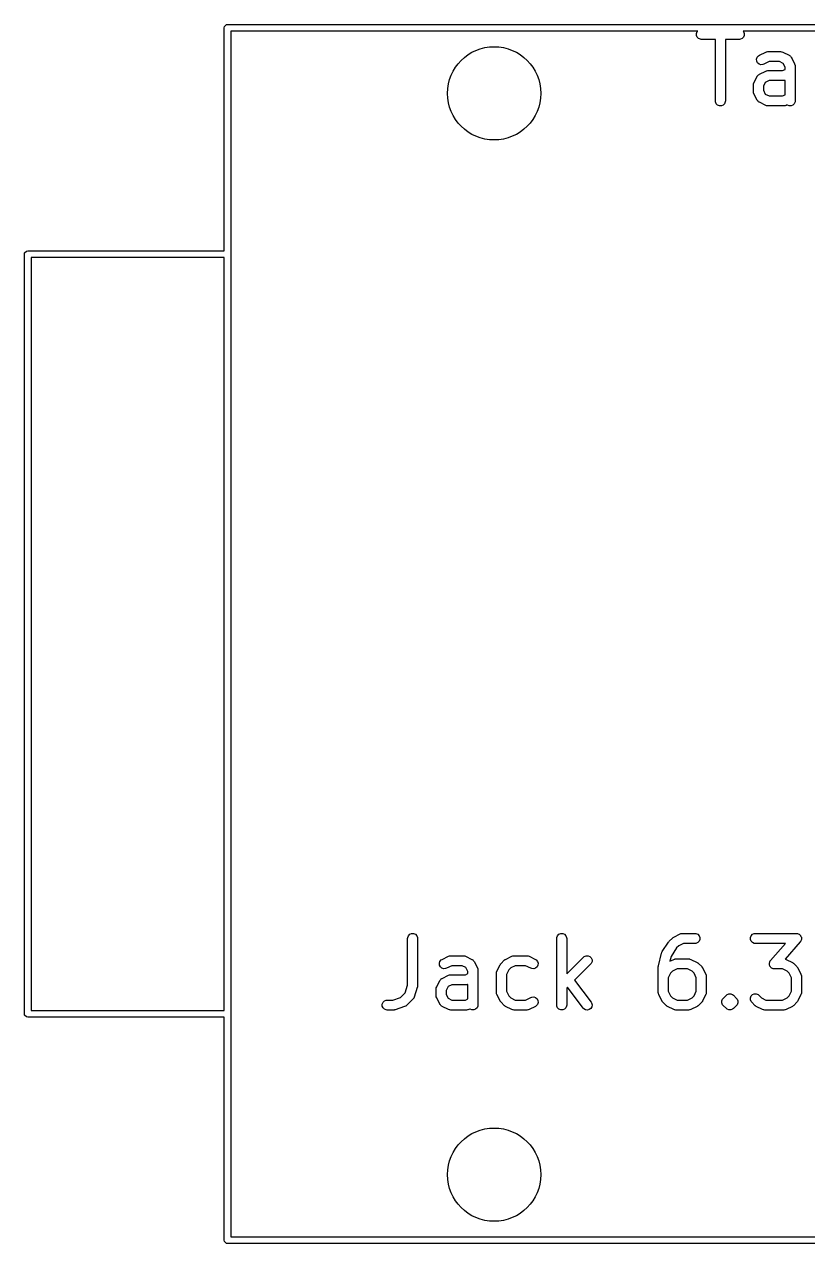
# Model space of a CAD drawing. Extents: x 0.58 to 7.69, y -5.21 to -0.56.
# Drawn here: x 0.577 to 1.04, y -3.623 to -2.903 of the extents above; entities that cross this region are included whole.
import ezdxf

# ---------------------------------------------------------------- set-up
doc = ezdxf.new("R2010")
doc.units = 0
doc.header["$MEASUREMENT"] = 0
doc.layers.add('BLACK', color=7, linetype='CONTINUOUS')

msp = doc.modelspace()

# ---------------------------------------------------------------- linework, layer by layer
at = {"layer": 'BLACK', "linetype": 'CONTINUOUS'}
for p, q in [((0.69503, -2.90417), (0.6961, -2.9031)), ((0.6961, -2.9031), (0.69685, -2.90295)), ((0.69685, -2.90295), (1.50827, -2.90295)), ((0.69488, -2.90492), (0.69503, -2.90417)), ((0.69488, -3.03681), (0.69488, -2.90492)), ((0.97462, -2.90689), (0.69882, -2.90689)), ((0.69882, -2.90689), (0.69882, -3.61949)), ((0.97386, -2.90828), (0.9743, -2.90721)), ((0.97386, -2.90943), (0.97386, -2.90828)), ((0.9743, -2.91049), (0.97386, -2.90943)), ((0.9743, -2.90721), (0.97462, -2.90689)), ((0.97511, -2.91131), (0.9743, -2.91049)), ((1.00171, -2.91049), (1.00089, -2.91131)), ((1.07961, -2.90689), (1.00138, -2.90689)), ((1.00138, -2.90689), (1.00171, -2.90721)), ((1.00171, -2.90721), (1.00215, -2.90828)), ((1.00215, -2.90943), (1.00171, -2.91049)), ((1.00215, -2.90828), (1.00215, -2.90943)), ((0.97618, -2.91175), (0.97511, -2.91131)), ((0.97675, -2.9118), (0.97618, -2.91175)), ((0.98505, -2.9118), (0.97675, -2.9118)), ((0.98505, -2.94822), (0.98505, -2.9118)), ((0.99925, -2.9118), (0.99095, -2.9118)), ((0.99095, -2.9118), (0.99095, -2.94822)), ((0.99983, -2.91175), (0.99925, -2.9118)), ((1.00089, -2.91131), (0.99983, -2.91175)), ((1.00944, -2.92348), (1.00981, -2.92239)), ((1.00953, -2.92463), (1.00944, -2.92348)), ((1.01004, -2.92566), (1.00953, -2.92463)), ((1.00981, -2.92239), (1.01056, -2.92152)), ((1.01056, -2.92152), (1.01105, -2.92121)), ((1.01105, -2.92121), (1.0148, -2.91933)), ((1.01682, -2.92493), (1.01369, -2.92649)), ((1.0148, -2.91933), (1.01534, -2.91913)), ((1.01534, -2.91913), (1.01545, -2.91912)), ((1.01545, -2.91912), (1.01555, -2.91908)), ((1.01555, -2.91908), (1.01612, -2.91902)), ((1.01612, -2.91902), (1.02362, -2.91902)), ((1.02292, -2.92493), (1.01682, -2.92493)), ((1.02517, -2.92605), (1.02292, -2.92493)), ((1.02362, -2.91902), (1.0242, -2.91908)), ((1.0242, -2.91908), (1.0243, -2.91912)), ((1.0243, -2.91912), (1.0244, -2.91913)), ((1.0244, -2.91913), (1.02494, -2.91933)), ((1.02494, -2.91933), (1.02869, -2.92121)), ((1.02869, -2.92121), (1.02879, -2.92127)), ((1.02879, -2.92127), (1.02883, -2.92128)), ((1.02883, -2.92128), (1.02889, -2.92133)), ((1.02889, -2.92133), (1.02918, -2.92152)), ((1.02918, -2.92152), (1.02942, -2.9218)), ((1.02942, -2.9218), (1.0297, -2.92204)), ((1.0297, -2.92204), (1.02989, -2.92233)), ((1.02989, -2.92233), (1.02994, -2.92239)), ((1.02994, -2.92239), (1.02995, -2.92243)), ((1.02995, -2.92243), (1.03001, -2.92253)), ((1.03001, -2.92253), (1.03189, -2.92628)), ((1.01091, -2.92641), (1.01004, -2.92566)), ((1.012, -2.92678), (1.01091, -2.92641)), ((1.01105, -2.93246), (1.0148, -2.93058)), ((1.01315, -2.9267), (1.012, -2.92678)), ((1.01369, -2.92649), (1.01315, -2.9267)), ((1.0148, -2.93058), (1.01534, -2.93038)), ((1.01534, -2.93038), (1.01545, -2.93037)), ((1.01545, -2.93037), (1.01555, -2.93033)), ((1.01555, -2.93033), (1.01612, -2.93027)), ((1.01612, -2.93027), (1.0248, -2.93027)), ((1.0248, -2.93027), (1.02629, -2.92952)), ((1.02629, -2.9283), (1.02517, -2.92605)), ((1.02629, -2.92952), (1.02629, -2.9283)), ((1.03189, -2.92628), (1.03209, -2.92682)), ((1.03209, -2.92682), (1.0321, -2.92692)), ((1.0321, -2.92692), (1.03214, -2.92702)), ((1.03214, -2.92702), (1.0322, -2.9276)), ((1.0322, -2.9276), (1.0322, -2.94822)), ((1.00755, -2.93885), (1.0076, -2.93827)), ((1.00755, -2.9426), (1.00755, -2.93885)), ((1.0076, -2.93827), (1.00764, -2.93817)), ((1.00764, -2.93817), (1.00765, -2.93807)), ((1.00765, -2.93807), (1.00786, -2.93753)), ((1.00786, -2.93753), (1.00973, -2.93378)), ((1.00973, -2.93378), (1.00979, -2.93368)), ((1.00979, -2.93368), (1.00981, -2.93364)), ((1.00981, -2.93364), (1.00986, -2.93358)), ((1.00986, -2.93358), (1.01004, -2.93329)), ((1.01004, -2.93329), (1.01032, -2.93304)), ((1.01032, -2.93304), (1.01056, -2.93277)), ((1.01056, -2.93277), (1.01085, -2.93258)), ((1.01085, -2.93258), (1.01091, -2.93253)), ((1.01091, -2.93253), (1.01096, -2.93252)), ((1.01096, -2.93252), (1.01105, -2.93246)), ((1.01457, -2.9373), (1.01345, -2.93954)), ((1.01682, -2.93618), (1.01457, -2.9373)), ((1.0255, -2.93618), (1.01682, -2.93618)), ((1.02607, -2.93612), (1.0255, -2.93618)), ((1.02617, -2.93608), (1.02607, -2.93612)), ((1.02628, -2.93607), (1.02617, -2.93608)), ((1.02629, -2.93606), (1.02628, -2.93607)), ((1.02629, -2.94452), (1.02629, -2.93606)), ((1.0076, -2.94317), (1.00755, -2.9426)), ((1.00764, -2.94327), (1.0076, -2.94317)), ((1.00765, -2.94338), (1.00764, -2.94327)), ((1.00786, -2.94392), (1.00765, -2.94338)), ((1.00973, -2.94767), (1.00786, -2.94392)), ((1.01345, -2.93954), (1.01345, -2.9419)), ((1.01345, -2.9419), (1.01457, -2.94415)), ((1.01457, -2.94415), (1.01682, -2.94527)), ((1.01682, -2.94527), (1.0248, -2.94527)), ((1.0248, -2.94527), (1.02629, -2.94452)), ((0.98511, -2.9488), (0.98505, -2.94822)), ((0.98555, -2.94986), (0.98511, -2.9488)), ((0.98636, -2.95068), (0.98555, -2.94986)), ((0.98743, -2.95112), (0.98636, -2.95068)), ((0.98858, -2.95112), (0.98743, -2.95112)), ((0.98964, -2.95068), (0.98858, -2.95112)), ((0.99046, -2.94986), (0.98964, -2.95068)), ((0.9909, -2.9488), (0.99046, -2.94986)), ((0.99095, -2.94822), (0.9909, -2.9488)), ((1.00979, -2.94776), (1.00973, -2.94767)), ((1.00981, -2.94781), (1.00979, -2.94776)), ((1.00986, -2.94787), (1.00981, -2.94781)), ((1.01004, -2.94816), (1.00986, -2.94787)), ((1.01032, -2.9484), (1.01004, -2.94816)), ((1.01056, -2.94868), (1.01032, -2.9484)), ((1.01085, -2.94886), (1.01056, -2.94868)), ((1.01091, -2.94891), (1.01085, -2.94886)), ((1.01096, -2.94893), (1.01091, -2.94891)), ((1.01105, -2.94899), (1.01096, -2.94893)), ((1.0148, -2.95086), (1.01105, -2.94899)), ((1.01534, -2.95107), (1.0148, -2.95086)), ((1.01545, -2.95108), (1.01534, -2.95107)), ((1.01555, -2.95112), (1.01545, -2.95108)), ((1.01612, -2.95117), (1.01555, -2.95112)), ((1.0255, -2.95117), (1.01612, -2.95117)), ((1.02607, -2.95112), (1.0255, -2.95117)), ((1.02617, -2.95108), (1.02607, -2.95112)), ((1.02628, -2.95107), (1.02617, -2.95108)), ((1.02682, -2.95086), (1.02628, -2.95107)), ((1.02747, -2.95054), (1.02682, -2.95086)), ((1.02761, -2.95068), (1.02747, -2.95054)), ((1.02867, -2.95112), (1.02761, -2.95068)), ((1.02982, -2.95112), (1.02867, -2.95112)), ((1.03089, -2.95068), (1.02982, -2.95112)), ((1.0317, -2.94986), (1.03089, -2.95068)), ((1.03214, -2.9488), (1.0317, -2.94986)), ((1.0322, -2.94822), (1.03214, -2.9488)), ((0.57677, -3.03878), (0.57692, -3.03803)), ((0.57677, -3.4876), (0.57677, -3.03878)), ((0.57692, -3.03803), (0.57799, -3.03696)), ((0.57799, -3.03696), (0.57874, -3.03681)), ((0.57874, -3.03681), (0.69488, -3.03681)), ((0.58071, -3.04075), (0.58071, -3.48563)), ((0.69488, -3.04075), (0.58071, -3.04075)), ((0.69488, -3.48563), (0.69488, -3.04075)), ((0.8032, -3.4431), (0.80325, -3.44253)), ((0.8032, -3.47075), (0.8032, -3.4431)), ((0.80325, -3.44253), (0.80369, -3.44146)), ((0.80369, -3.44146), (0.80451, -3.44065)), ((0.80451, -3.44065), (0.80557, -3.44021)), ((0.80557, -3.44021), (0.80673, -3.44021)), ((0.80673, -3.44021), (0.80779, -3.44065)), ((0.80779, -3.44065), (0.8086, -3.44146)), ((0.8086, -3.44146), (0.80905, -3.44253)), ((0.80905, -3.44253), (0.8091, -3.4431)), ((0.8091, -3.4431), (0.8091, -3.47122)), ((0.89131, -3.4431), (0.89137, -3.44253)), ((0.89131, -3.48247), (0.89131, -3.4431)), ((0.89137, -3.44253), (0.89181, -3.44146)), ((0.89181, -3.44146), (0.89262, -3.44065)), ((0.89262, -3.44065), (0.89369, -3.44021)), ((0.89369, -3.44021), (0.89484, -3.44021)), ((0.89484, -3.44021), (0.8959, -3.44065)), ((0.8959, -3.44065), (0.89672, -3.44146)), ((0.89672, -3.44146), (0.89716, -3.44253)), ((0.89716, -3.44253), (0.89722, -3.4431)), ((0.89722, -3.4431), (0.89722, -3.4641)), ((0.95779, -3.44476), (0.95967, -3.44289)), ((0.95967, -3.44289), (0.95989, -3.4427)), ((0.95989, -3.4427), (0.95994, -3.44265)), ((0.95994, -3.44265), (0.96003, -3.44259)), ((0.96003, -3.44259), (0.96011, -3.44252)), ((0.96011, -3.44252), (0.96019, -3.44249)), ((0.96019, -3.44249), (0.96043, -3.44234)), ((0.96043, -3.44234), (0.96418, -3.44046)), ((0.96418, -3.44046), (0.96472, -3.44026)), ((0.96472, -3.44026), (0.96483, -3.44025)), ((0.96483, -3.44025), (0.96493, -3.44021)), ((0.96493, -3.44021), (0.9655, -3.44015)), ((0.9655, -3.44015), (0.973, -3.44015)), ((0.973, -3.44015), (0.97358, -3.44021)), ((0.97358, -3.44021), (0.97464, -3.44065)), ((0.97464, -3.44065), (0.97546, -3.44146)), ((0.97546, -3.44146), (0.9759, -3.44253)), ((0.9759, -3.44368), (0.97546, -3.44474)), ((0.9759, -3.44253), (0.9759, -3.44368)), ((1.00573, -3.44253), (1.00617, -3.44146)), ((1.00573, -3.44368), (1.00573, -3.44253)), ((1.00617, -3.44474), (1.00573, -3.44368)), ((1.00617, -3.44146), (1.00698, -3.44065)), ((1.00698, -3.44065), (1.00805, -3.44021)), ((1.00805, -3.44021), (1.00862, -3.44015)), ((1.00862, -3.44015), (1.033, -3.44015)), ((1.033, -3.44015), (1.0333, -3.44018)), ((1.0333, -3.44018), (1.03338, -3.44018)), ((1.03338, -3.44018), (1.03343, -3.44019)), ((1.03343, -3.44019), (1.03357, -3.44021)), ((1.03357, -3.44021), (1.03402, -3.44039)), ((1.03402, -3.44039), (1.03447, -3.44054)), ((1.03447, -3.44054), (1.03454, -3.44061)), ((1.03454, -3.44061), (1.03464, -3.44065)), ((1.03464, -3.44065), (1.03498, -3.44099)), ((1.03498, -3.44099), (1.03534, -3.4413)), ((1.03534, -3.4413), (1.03538, -3.44139)), ((1.03538, -3.44139), (1.03545, -3.44146)), ((1.03545, -3.44146), (1.03563, -3.44191)), ((1.03563, -3.44191), (1.03585, -3.44234)), ((1.03589, -3.44368), (1.03571, -3.44412)), ((1.03585, -3.44234), (1.03585, -3.44244)), ((1.03585, -3.44244), (1.03589, -3.44253)), ((1.03589, -3.44253), (1.03589, -3.44301)), ((1.03589, -3.44301), (1.03592, -3.44349)), ((1.03592, -3.44349), (1.03589, -3.44358)), ((1.03589, -3.44358), (1.03589, -3.44368)), ((0.9535, -3.45116), (0.95367, -3.45084)), ((0.95367, -3.45084), (0.95742, -3.44521)), ((0.95742, -3.44521), (0.9576, -3.445)), ((0.95742, -3.44521), (0.95742, -3.44521)), ((0.95742, -3.44521), (0.95742, -3.44521)), ((0.9576, -3.445), (0.95779, -3.44477)), ((0.95779, -3.44477), (0.95779, -3.44476)), ((0.95779, -3.44477), (0.95779, -3.44477)), ((0.96217, -3.44873), (0.95887, -3.45369)), ((0.9635, -3.4474), (0.96217, -3.44873)), ((0.9662, -3.44606), (0.9635, -3.4474)), ((0.973, -3.44606), (0.9662, -3.44606)), ((0.97358, -3.446), (0.973, -3.44606)), ((0.97464, -3.44556), (0.97358, -3.446)), ((0.97546, -3.44474), (0.97464, -3.44556)), ((1.00698, -3.44556), (1.00617, -3.44474)), ((1.00805, -3.446), (1.00698, -3.44556)), ((1.00862, -3.44606), (1.00805, -3.446)), ((1.02649, -3.44606), (1.00862, -3.44606)), ((1.01765, -3.45616), (1.02649, -3.44606)), ((1.03522, -3.44505), (1.02629, -3.45526)), ((1.0354, -3.4448), (1.03522, -3.44505)), ((1.03545, -3.44474), (1.0354, -3.4448)), ((1.03547, -3.44469), (1.03545, -3.44474)), ((1.03555, -3.44458), (1.03547, -3.44469)), ((1.03571, -3.44412), (1.03555, -3.44458)), ((0.82197, -3.45773), (0.82233, -3.45664)), ((0.82205, -3.45888), (0.82197, -3.45773)), ((0.82233, -3.45664), (0.82309, -3.45577)), ((0.82309, -3.45577), (0.82358, -3.45546)), ((0.82358, -3.45546), (0.82733, -3.45359)), ((0.82733, -3.45359), (0.82787, -3.45338)), ((0.82787, -3.45338), (0.82797, -3.45337)), ((0.82797, -3.45337), (0.82807, -3.45333)), ((0.82807, -3.45333), (0.82865, -3.45327)), ((0.82865, -3.45327), (0.83615, -3.45327)), ((0.83615, -3.45327), (0.83672, -3.45333)), ((0.83672, -3.45333), (0.83682, -3.45337)), ((0.83682, -3.45337), (0.83693, -3.45338)), ((0.83693, -3.45338), (0.83747, -3.45359)), ((0.83747, -3.45359), (0.84122, -3.45546)), ((0.84122, -3.45546), (0.84131, -3.45552)), ((0.84131, -3.45552), (0.84136, -3.45554)), ((0.84136, -3.45554), (0.84141, -3.45559)), ((0.84141, -3.45559), (0.84171, -3.45577)), ((0.84171, -3.45577), (0.84195, -3.45605)), ((0.84195, -3.45605), (0.84223, -3.45629)), ((0.84223, -3.45629), (0.84241, -3.45658)), ((0.84241, -3.45658), (0.84246, -3.45664)), ((0.84246, -3.45664), (0.84248, -3.45668)), ((0.84248, -3.45668), (0.84254, -3.45678)), ((0.84254, -3.45678), (0.84441, -3.46053)), ((0.85806, -3.45834), (0.85813, -3.45825)), ((0.85813, -3.45825), (0.85818, -3.45817)), ((0.85818, -3.45817), (0.85824, -3.45811)), ((0.85824, -3.45811), (0.85843, -3.45789)), ((0.85843, -3.45789), (0.8603, -3.45601)), ((0.8603, -3.45601), (0.86053, -3.45583)), ((0.86053, -3.45583), (0.86058, -3.45577)), ((0.86058, -3.45577), (0.86067, -3.45571)), ((0.86067, -3.45571), (0.86075, -3.45565)), ((0.86075, -3.45565), (0.86082, -3.45562)), ((0.86082, -3.45562), (0.86107, -3.45546)), ((0.86107, -3.45546), (0.86482, -3.45359)), ((0.86482, -3.45359), (0.86536, -3.45338)), ((0.86536, -3.45338), (0.86547, -3.45337)), ((0.86547, -3.45337), (0.86557, -3.45333)), ((0.86557, -3.45333), (0.86614, -3.45327)), ((0.86614, -3.45327), (0.87364, -3.45327)), ((0.87364, -3.45327), (0.87422, -3.45333)), ((0.87422, -3.45333), (0.87431, -3.45337)), ((0.87431, -3.45337), (0.87442, -3.45338)), ((0.87442, -3.45338), (0.87496, -3.45359)), ((0.87496, -3.45359), (0.87871, -3.45546)), ((0.87871, -3.45546), (0.8792, -3.45577)), ((0.8792, -3.45577), (0.87996, -3.45664)), ((0.87996, -3.45664), (0.88032, -3.45773)), ((0.88032, -3.45773), (0.88024, -3.45888)), ((0.89722, -3.4641), (0.90717, -3.45414)), ((0.90717, -3.45414), (0.90762, -3.45377)), ((0.90762, -3.45377), (0.90869, -3.45333)), ((0.90869, -3.45333), (0.90984, -3.45333)), ((0.90984, -3.45333), (0.9109, -3.45377)), ((0.9109, -3.45377), (0.91172, -3.45459)), ((0.91172, -3.45787), (0.91135, -3.45831)), ((0.91172, -3.45459), (0.91216, -3.45565)), ((0.91216, -3.4568), (0.91172, -3.45787)), ((0.91216, -3.45565), (0.91216, -3.4568)), ((0.95139, -3.45926), (0.95327, -3.45176)), ((0.95327, -3.45176), (0.95339, -3.45142)), ((0.95339, -3.45142), (0.9534, -3.45135)), ((0.9534, -3.45135), (0.95344, -3.45128)), ((0.95344, -3.45128), (0.95346, -3.45122)), ((0.95346, -3.45122), (0.9535, -3.45116)), ((0.95887, -3.45369), (0.95814, -3.45661)), ((0.95814, -3.45661), (0.96043, -3.45546)), ((0.96043, -3.45546), (0.96097, -3.45525)), ((0.96097, -3.45525), (0.96108, -3.45525)), ((0.96108, -3.45525), (0.96118, -3.45521)), ((0.96118, -3.45521), (0.96175, -3.45515)), ((0.96175, -3.45515), (0.96925, -3.45515)), ((0.96925, -3.45515), (0.96983, -3.45521)), ((0.96983, -3.45521), (0.96993, -3.45525)), ((0.96993, -3.45525), (0.97003, -3.45525)), ((0.97003, -3.45525), (0.97057, -3.45546)), ((0.97057, -3.45546), (0.97432, -3.45733)), ((0.97432, -3.45733), (0.97457, -3.45749)), ((0.97457, -3.45749), (0.97464, -3.45752)), ((0.97464, -3.45752), (0.97472, -3.45759)), ((0.97472, -3.45759), (0.97481, -3.45764)), ((0.97481, -3.45764), (0.97486, -3.4577)), ((0.97486, -3.4577), (0.97509, -3.45789)), ((0.97509, -3.45789), (0.97697, -3.45976)), ((1.01694, -3.45772), (1.01698, -3.45762)), ((1.01698, -3.4582), (1.01694, -3.45772)), ((1.01698, -3.45753), (1.01716, -3.45708)), ((1.01698, -3.45762), (1.01698, -3.45753)), ((1.01698, -3.45868), (1.01698, -3.4582)), ((1.01716, -3.45708), (1.01731, -3.45663)), ((1.01731, -3.45663), (1.0174, -3.45651)), ((1.0174, -3.45651), (1.01742, -3.45646)), ((1.01742, -3.45646), (1.01747, -3.45641)), ((1.01747, -3.45641), (1.01765, -3.45616)), ((1.02629, -3.45526), (1.02682, -3.45546)), ((1.02682, -3.45546), (1.03057, -3.45733)), ((1.03057, -3.45733), (1.03081, -3.45749)), ((1.03081, -3.45749), (1.03089, -3.45752)), ((1.03089, -3.45752), (1.03097, -3.45759)), ((1.03097, -3.45759), (1.03106, -3.45764)), ((1.03106, -3.45764), (1.03111, -3.4577)), ((1.03111, -3.4577), (1.03133, -3.45789)), ((1.03133, -3.45789), (1.03321, -3.45976)), ((0.82256, -3.45991), (0.82205, -3.45888)), ((0.82343, -3.46067), (0.82256, -3.45991)), ((0.82453, -3.46103), (0.82343, -3.46067)), ((0.82358, -3.46671), (0.82733, -3.46483)), ((0.82568, -3.46095), (0.82453, -3.46103)), ((0.82622, -3.46074), (0.82568, -3.46095)), ((0.82934, -3.45918), (0.82622, -3.46074)), ((0.82733, -3.46483), (0.82787, -3.46463)), ((0.82787, -3.46463), (0.82797, -3.46462)), ((0.82797, -3.46462), (0.82807, -3.46458)), ((0.82807, -3.46458), (0.82865, -3.46452)), ((0.82865, -3.46452), (0.83732, -3.46452)), ((0.83545, -3.45918), (0.82934, -3.45918)), ((0.83769, -3.4603), (0.83545, -3.45918)), ((0.83732, -3.46452), (0.83882, -3.46378)), ((0.83882, -3.46255), (0.83769, -3.4603)), ((0.83882, -3.46378), (0.83882, -3.46255)), ((0.84441, -3.46053), (0.84462, -3.46107)), ((0.84462, -3.46107), (0.84463, -3.46118)), ((0.84463, -3.46118), (0.84467, -3.46127)), ((0.84467, -3.46127), (0.84472, -3.46185)), ((0.84472, -3.46185), (0.84472, -3.48247)), ((0.85569, -3.46373), (0.85575, -3.46315)), ((0.85569, -3.47497), (0.85569, -3.46373)), ((0.85575, -3.46315), (0.85579, -3.46305)), ((0.85579, -3.46295), (0.856, -3.4624)), ((0.85579, -3.46305), (0.85579, -3.46295)), ((0.856, -3.4624), (0.85788, -3.45866)), ((0.85788, -3.45866), (0.85803, -3.45841)), ((0.85803, -3.45841), (0.85806, -3.45834)), ((0.86294, -3.46173), (0.8616, -3.46442)), ((0.8616, -3.46442), (0.8616, -3.47428)), ((0.86414, -3.46053), (0.86294, -3.46173)), ((0.86684, -3.45918), (0.86414, -3.46053)), ((0.87294, -3.45918), (0.86684, -3.45918)), ((0.87607, -3.46074), (0.87294, -3.45918)), ((0.87661, -3.46095), (0.87607, -3.46074)), ((0.87776, -3.46103), (0.87661, -3.46095)), ((0.87885, -3.46067), (0.87776, -3.46103)), ((0.87972, -3.45991), (0.87885, -3.46067)), ((0.88024, -3.45888), (0.87972, -3.45991)), ((0.91135, -3.45831), (0.90191, -3.46775)), ((0.9513, -3.45998), (0.95131, -3.45988)), ((0.9513, -3.47497), (0.9513, -3.45998)), ((0.95131, -3.45983), (0.95134, -3.45962)), ((0.95131, -3.45988), (0.95131, -3.45983)), ((0.95134, -3.45962), (0.95136, -3.4594)), ((0.95136, -3.4594), (0.95138, -3.45936)), ((0.95138, -3.45936), (0.95139, -3.45926)), ((0.95856, -3.4636), (0.95721, -3.4663)), ((0.95975, -3.4624), (0.95856, -3.4636)), ((0.96245, -3.46105), (0.95975, -3.4624)), ((0.96856, -3.46105), (0.96245, -3.46105)), ((0.97125, -3.4624), (0.96856, -3.46105)), ((0.97245, -3.4636), (0.97125, -3.4624)), ((0.9738, -3.4663), (0.97245, -3.4636)), ((0.97697, -3.45976), (0.97715, -3.45999)), ((0.97715, -3.45999), (0.97721, -3.46004)), ((0.97721, -3.46004), (0.97727, -3.46013)), ((0.97727, -3.46013), (0.97733, -3.46021)), ((0.97733, -3.46021), (0.97736, -3.46028)), ((0.97736, -3.46028), (0.97752, -3.46053)), ((0.97752, -3.46053), (0.97939, -3.46428)), ((0.97939, -3.46428), (0.9796, -3.46482)), ((0.9796, -3.46482), (0.97961, -3.46493)), ((0.97961, -3.46493), (0.97965, -3.46502)), ((0.97965, -3.46502), (0.97971, -3.4656)), ((1.01701, -3.45877), (1.01698, -3.45868)), ((1.01702, -3.45887), (1.01701, -3.45877)), ((1.01723, -3.4593), (1.01702, -3.45887)), ((1.01742, -3.45974), (1.01723, -3.4593)), ((1.01749, -3.45981), (1.01742, -3.45974)), ((1.01753, -3.4599), (1.01749, -3.45981)), ((1.01789, -3.46022), (1.01753, -3.4599)), ((1.01823, -3.46056), (1.01789, -3.46022)), ((1.01832, -3.46059), (1.01823, -3.46056)), ((1.0184, -3.46066), (1.01832, -3.46059)), ((1.01885, -3.46081), (1.0184, -3.46066)), ((1.0193, -3.461), (1.01885, -3.46081)), ((1.01944, -3.46101), (1.0193, -3.461)), ((1.01949, -3.46103), (1.01944, -3.46101)), ((1.01957, -3.46102), (1.01949, -3.46103)), ((1.01987, -3.46105), (1.01957, -3.46102)), ((1.0248, -3.46105), (1.01987, -3.46105)), ((1.0275, -3.4624), (1.0248, -3.46105)), ((1.02869, -3.4636), (1.0275, -3.4624)), ((1.03004, -3.4663), (1.02869, -3.4636)), ((1.03321, -3.45976), (1.03339, -3.45999)), ((1.03339, -3.45999), (1.03345, -3.46004)), ((1.03345, -3.46004), (1.03351, -3.46013)), ((1.03351, -3.46013), (1.03358, -3.46021)), ((1.03358, -3.46021), (1.03361, -3.46028)), ((1.03361, -3.46028), (1.03376, -3.46053)), ((1.03376, -3.46053), (1.03564, -3.46428)), ((1.03564, -3.46428), (1.03584, -3.46482)), ((1.03584, -3.46482), (1.03585, -3.46493)), ((1.03585, -3.46493), (1.03589, -3.46502)), ((1.03589, -3.46502), (1.03595, -3.4656)), ((0.80169, -3.47525), (0.8032, -3.47075)), ((0.80895, -3.47216), (0.80708, -3.47778)), ((0.80902, -3.47187), (0.80895, -3.47216)), ((0.80905, -3.4718), (0.80902, -3.47187)), ((0.80906, -3.4717), (0.80905, -3.4718)), ((0.80908, -3.47159), (0.80906, -3.4717)), ((0.8091, -3.47122), (0.80907, -3.47152)), ((0.80907, -3.47152), (0.80908, -3.47159)), ((0.82007, -3.4731), (0.82013, -3.47252)), ((0.82013, -3.47252), (0.82017, -3.47243)), ((0.82017, -3.47232), (0.82038, -3.47178)), ((0.82017, -3.47243), (0.82017, -3.47232)), ((0.82038, -3.47178), (0.82226, -3.46803)), ((0.82226, -3.46803), (0.82232, -3.46793)), ((0.82232, -3.46793), (0.82233, -3.46789)), ((0.82233, -3.46789), (0.82238, -3.46783)), ((0.82238, -3.46783), (0.82256, -3.46754)), ((0.82256, -3.46754), (0.82284, -3.4673)), ((0.82284, -3.4673), (0.82309, -3.46702)), ((0.82309, -3.46702), (0.82338, -3.46683)), ((0.82338, -3.46683), (0.82343, -3.46678)), ((0.82343, -3.46678), (0.82348, -3.46677)), ((0.82348, -3.46677), (0.82358, -3.46671)), ((0.8271, -3.47155), (0.82597, -3.4738)), ((0.82934, -3.47043), (0.8271, -3.47155)), ((0.83802, -3.47043), (0.82934, -3.47043)), ((0.8386, -3.47037), (0.83802, -3.47043)), ((0.83869, -3.47033), (0.8386, -3.47037)), ((0.8388, -3.47032), (0.83869, -3.47033)), ((0.83882, -3.47032), (0.8388, -3.47032)), ((0.83882, -3.47877), (0.83882, -3.47032)), ((0.89769, -3.47197), (0.89722, -3.47245)), ((0.89722, -3.47245), (0.89722, -3.48247)), ((0.9069, -3.48424), (0.89769, -3.47197)), ((0.90191, -3.46775), (0.91162, -3.4807)), ((0.95721, -3.4663), (0.95721, -3.47428)), ((0.9738, -3.47428), (0.9738, -3.4663)), ((0.97971, -3.4656), (0.97971, -3.47497)), ((1.03004, -3.47428), (1.03004, -3.4663)), ((1.03595, -3.4656), (1.03595, -3.47497)), ((0.78951, -3.48002), (0.79058, -3.47958)), ((0.79058, -3.47958), (0.79115, -3.47952)), ((0.79115, -3.47952), (0.79442, -3.47952)), ((0.79442, -3.47952), (0.79893, -3.47802)), ((0.79893, -3.47802), (0.80169, -3.47525)), ((0.80636, -3.47894), (0.80261, -3.48269)), ((0.80673, -3.47849), (0.80636, -3.47894)), ((0.80677, -3.47839), (0.80673, -3.47849)), ((0.80684, -3.47831), (0.80677, -3.47839)), ((0.80708, -3.47778), (0.80684, -3.47831)), ((0.82007, -3.47685), (0.82007, -3.4731)), ((0.82013, -3.47742), (0.82007, -3.47685)), ((0.82017, -3.47752), (0.82013, -3.47742)), ((0.82017, -3.47763), (0.82017, -3.47752)), ((0.82038, -3.47817), (0.82017, -3.47763)), ((0.82226, -3.48192), (0.82038, -3.47817)), ((0.82597, -3.4738), (0.82597, -3.47615)), ((0.82597, -3.47615), (0.8271, -3.4784)), ((0.8271, -3.4784), (0.82934, -3.47952)), ((0.82934, -3.47952), (0.83732, -3.47952)), ((0.83732, -3.47952), (0.83882, -3.47877)), ((0.85575, -3.47555), (0.85569, -3.47497)), ((0.85579, -3.47565), (0.85575, -3.47555)), ((0.85579, -3.47575), (0.85579, -3.47565)), ((0.856, -3.47629), (0.85579, -3.47575)), ((0.85788, -3.48004), (0.856, -3.47629)), ((0.8616, -3.47428), (0.86294, -3.47697)), ((0.86294, -3.47697), (0.86414, -3.47817)), ((0.86414, -3.47817), (0.86684, -3.47952)), ((0.86684, -3.47952), (0.87294, -3.47952)), ((0.87294, -3.47952), (0.87607, -3.47796)), ((0.87607, -3.47796), (0.87661, -3.47775)), ((0.87661, -3.47775), (0.87776, -3.47767)), ((0.87776, -3.47767), (0.87885, -3.47803)), ((0.87885, -3.47803), (0.87972, -3.47879)), ((0.87972, -3.47879), (0.88024, -3.47982)), ((0.88024, -3.47982), (0.88032, -3.48097)), ((0.95136, -3.47555), (0.9513, -3.47497)), ((0.9514, -3.47565), (0.95136, -3.47555)), ((0.95141, -3.47575), (0.9514, -3.47565)), ((0.95161, -3.47629), (0.95141, -3.47575)), ((0.95349, -3.48004), (0.95161, -3.47629)), ((0.95721, -3.47428), (0.95856, -3.47697)), ((0.95856, -3.47697), (0.95975, -3.47817)), ((0.95975, -3.47817), (0.96245, -3.47952)), ((0.96245, -3.47952), (0.96856, -3.47952)), ((0.96856, -3.47952), (0.97125, -3.47817)), ((0.97125, -3.47817), (0.97245, -3.47697)), ((0.97245, -3.47697), (0.9738, -3.47428)), ((0.97939, -3.47629), (0.97752, -3.48004)), ((0.9796, -3.47575), (0.97939, -3.47629)), ((0.97961, -3.47565), (0.9796, -3.47575)), ((0.97965, -3.47555), (0.97961, -3.47565)), ((0.97971, -3.47497), (0.97965, -3.47555)), ((0.98886, -3.48002), (0.9893, -3.47896)), ((0.9893, -3.47896), (0.98966, -3.47851)), ((0.98966, -3.47851), (0.99154, -3.47664)), ((0.99154, -3.47664), (0.99199, -3.47627)), ((0.99199, -3.47627), (0.99261, -3.47601)), ((0.99199, -3.47627), (0.99199, -3.47627)), ((0.99261, -3.47601), (0.99305, -3.47583)), ((0.99305, -3.47583), (0.9942, -3.47583)), ((0.9942, -3.47583), (0.9942, -3.47583)), ((0.9942, -3.47583), (0.99464, -3.47601)), ((0.99464, -3.47601), (0.99527, -3.47627)), ((0.99527, -3.47627), (0.99527, -3.47627)), ((0.99527, -3.47627), (0.99571, -3.47664)), ((0.99571, -3.47664), (0.99759, -3.47851)), ((0.99759, -3.47851), (0.99796, -3.47896)), ((0.99796, -3.47896), (0.99835, -3.47991)), ((1.00573, -3.47815), (1.00617, -3.47708)), ((1.00573, -3.4793), (1.00573, -3.47815)), ((1.00617, -3.48036), (1.00573, -3.4793)), ((1.00617, -3.47708), (1.00698, -3.47627)), ((1.00698, -3.47627), (1.00805, -3.47583)), ((1.00805, -3.47583), (1.0092, -3.47583)), ((1.0092, -3.47583), (1.01026, -3.47627)), ((1.01026, -3.47627), (1.01071, -3.47664)), ((1.01071, -3.47664), (1.01225, -3.47817)), ((1.01225, -3.47817), (1.01495, -3.47952)), ((1.01495, -3.47952), (1.0248, -3.47952)), ((1.0248, -3.47952), (1.0275, -3.47817)), ((1.0275, -3.47817), (1.02869, -3.47697)), ((1.02869, -3.47697), (1.03004, -3.47428)), ((1.03564, -3.47629), (1.03376, -3.48004)), ((1.03584, -3.47575), (1.03564, -3.47629)), ((1.03585, -3.47565), (1.03584, -3.47575)), ((1.03589, -3.47555), (1.03585, -3.47565)), ((1.03595, -3.47497), (1.03589, -3.47555)), ((0.58071, -3.48563), (0.69488, -3.48563)), ((0.78826, -3.4819), (0.7887, -3.48083)), ((0.78826, -3.48305), (0.78826, -3.4819)), ((0.7887, -3.48411), (0.78826, -3.48305)), ((0.7887, -3.48083), (0.78951, -3.48002)), ((0.78951, -3.48493), (0.7887, -3.48411)), ((0.79058, -3.48537), (0.78951, -3.48493)), ((0.79115, -3.48543), (0.79058, -3.48537)), ((0.7949, -3.48543), (0.79115, -3.48543)), ((0.79519, -3.4854), (0.7949, -3.48543)), ((0.79527, -3.4854), (0.79519, -3.4854)), ((0.79537, -3.48538), (0.79527, -3.4854)), ((0.79548, -3.48537), (0.79537, -3.48538)), ((0.79555, -3.48534), (0.79548, -3.48537)), ((0.79583, -3.48527), (0.79555, -3.48534)), ((0.80146, -3.4834), (0.79583, -3.48527)), ((0.80199, -3.48316), (0.80146, -3.4834)), ((0.80207, -3.48309), (0.80199, -3.48316)), ((0.80217, -3.48305), (0.80207, -3.48309)), ((0.80261, -3.48269), (0.80217, -3.48305)), ((0.82232, -3.48202), (0.82226, -3.48192)), ((0.82233, -3.48206), (0.82232, -3.48202)), ((0.82238, -3.48212), (0.82233, -3.48206)), ((0.82256, -3.48241), (0.82238, -3.48212)), ((0.82284, -3.48265), (0.82256, -3.48241)), ((0.82309, -3.48293), (0.82284, -3.48265)), ((0.82338, -3.48311), (0.82309, -3.48293)), ((0.82343, -3.48316), (0.82338, -3.48311)), ((0.82348, -3.48318), (0.82343, -3.48316)), ((0.82358, -3.48324), (0.82348, -3.48318)), ((0.82733, -3.48511), (0.82358, -3.48324)), ((0.82787, -3.48532), (0.82733, -3.48511)), ((0.82797, -3.48533), (0.82787, -3.48532)), ((0.82807, -3.48537), (0.82797, -3.48533)), ((0.82865, -3.48543), (0.82807, -3.48537)), ((0.83802, -3.48543), (0.82865, -3.48543)), ((0.8386, -3.48537), (0.83802, -3.48543)), ((0.83869, -3.48533), (0.8386, -3.48537)), ((0.8388, -3.48532), (0.83869, -3.48533)), ((0.83934, -3.48511), (0.8388, -3.48532)), ((0.83999, -3.48479), (0.83934, -3.48511)), ((0.84013, -3.48493), (0.83999, -3.48479)), ((0.84119, -3.48537), (0.84013, -3.48493)), ((0.84235, -3.48537), (0.84119, -3.48537)), ((0.84341, -3.48493), (0.84235, -3.48537)), ((0.84422, -3.48411), (0.84341, -3.48493)), ((0.84467, -3.48305), (0.84422, -3.48411)), ((0.84472, -3.48247), (0.84467, -3.48305)), ((0.85803, -3.48029), (0.85788, -3.48004)), ((0.85806, -3.48036), (0.85803, -3.48029)), ((0.85813, -3.48045), (0.85806, -3.48036)), ((0.85818, -3.48053), (0.85813, -3.48045)), ((0.85824, -3.48059), (0.85818, -3.48053)), ((0.85843, -3.48081), (0.85824, -3.48059)), ((0.8603, -3.48269), (0.85843, -3.48081)), ((0.86053, -3.48287), (0.8603, -3.48269)), ((0.86058, -3.48293), (0.86053, -3.48287)), ((0.86067, -3.48299), (0.86058, -3.48293)), ((0.86075, -3.48305), (0.86067, -3.48299)), ((0.86082, -3.48308), (0.86075, -3.48305)), ((0.86107, -3.48324), (0.86082, -3.48308)), ((0.86482, -3.48511), (0.86107, -3.48324)), ((0.86536, -3.48532), (0.86482, -3.48511)), ((0.86547, -3.48533), (0.86536, -3.48532)), ((0.86557, -3.48537), (0.86547, -3.48533)), ((0.86614, -3.48543), (0.86557, -3.48537)), ((0.87364, -3.48543), (0.86614, -3.48543)), ((0.87422, -3.48537), (0.87364, -3.48543)), ((0.87431, -3.48533), (0.87422, -3.48537)), ((0.87442, -3.48532), (0.87431, -3.48533)), ((0.87496, -3.48511), (0.87442, -3.48532)), ((0.87871, -3.48324), (0.87496, -3.48511)), ((0.8792, -3.48293), (0.87871, -3.48324)), ((0.87996, -3.48206), (0.8792, -3.48293)), ((0.88032, -3.48097), (0.87996, -3.48206)), ((0.89137, -3.48305), (0.89131, -3.48247)), ((0.89181, -3.48411), (0.89137, -3.48305)), ((0.89262, -3.48493), (0.89181, -3.48411)), ((0.89369, -3.48537), (0.89262, -3.48493)), ((0.89484, -3.48537), (0.89369, -3.48537)), ((0.8959, -3.48493), (0.89484, -3.48537)), ((0.89672, -3.48411), (0.8959, -3.48493)), ((0.89716, -3.48305), (0.89672, -3.48411)), ((0.89722, -3.48247), (0.89716, -3.48305)), ((0.90729, -3.48467), (0.9069, -3.48424)), ((0.90828, -3.48526), (0.90729, -3.48467)), ((0.90942, -3.48542), (0.90828, -3.48526)), ((0.91054, -3.48514), (0.90942, -3.48542)), ((0.91146, -3.48444), (0.91054, -3.48514)), ((0.91205, -3.48345), (0.91146, -3.48444)), ((0.91162, -3.4807), (0.91192, -3.4812)), ((0.91192, -3.4812), (0.91221, -3.48231)), ((0.91221, -3.48231), (0.91205, -3.48345)), ((0.95365, -3.48029), (0.95349, -3.48004)), ((0.95368, -3.48036), (0.95365, -3.48029)), ((0.95374, -3.48045), (0.95368, -3.48036)), ((0.9538, -3.48053), (0.95374, -3.48045)), ((0.95386, -3.48059), (0.9538, -3.48053)), ((0.95404, -3.48081), (0.95386, -3.48059)), ((0.95592, -3.48269), (0.95404, -3.48081)), ((0.95614, -3.48287), (0.95592, -3.48269)), ((0.95619, -3.48293), (0.95614, -3.48287)), ((0.95628, -3.48299), (0.95619, -3.48293)), ((0.95636, -3.48305), (0.95628, -3.48299)), ((0.95644, -3.48308), (0.95636, -3.48305)), ((0.95668, -3.48324), (0.95644, -3.48308)), ((0.96043, -3.48511), (0.95668, -3.48324)), ((0.96097, -3.48532), (0.96043, -3.48511)), ((0.96108, -3.48533), (0.96097, -3.48532)), ((0.96118, -3.48537), (0.96108, -3.48533)), ((0.96175, -3.48543), (0.96118, -3.48537)), ((0.96925, -3.48543), (0.96175, -3.48543)), ((0.96983, -3.48537), (0.96925, -3.48543)), ((0.96993, -3.48533), (0.96983, -3.48537)), ((0.97003, -3.48532), (0.96993, -3.48533)), ((0.97057, -3.48511), (0.97003, -3.48532)), ((0.97432, -3.48324), (0.97057, -3.48511)), ((0.97457, -3.48308), (0.97432, -3.48324)), ((0.97464, -3.48305), (0.97457, -3.48308)), ((0.97472, -3.48299), (0.97464, -3.48305)), ((0.97481, -3.48293), (0.97472, -3.48299)), ((0.97486, -3.48287), (0.97481, -3.48293)), ((0.97509, -3.48269), (0.97486, -3.48287)), ((0.97697, -3.48081), (0.97509, -3.48269)), ((0.97715, -3.48059), (0.97697, -3.48081)), ((0.97721, -3.48053), (0.97715, -3.48059)), ((0.97727, -3.48045), (0.97721, -3.48053)), ((0.97733, -3.48036), (0.97727, -3.48045)), ((0.97736, -3.48029), (0.97733, -3.48036)), ((0.97752, -3.48004), (0.97736, -3.48029)), ((0.98886, -3.48117), (0.98886, -3.48002)), ((0.98905, -3.48165), (0.98886, -3.48117)), ((0.9893, -3.48224), (0.98905, -3.48165)), ((0.98966, -3.48269), (0.9893, -3.48224)), ((0.99154, -3.48456), (0.98966, -3.48269)), ((0.99199, -3.48493), (0.99154, -3.48456)), ((0.99305, -3.48537), (0.99199, -3.48493)), ((0.9942, -3.48537), (0.99305, -3.48537)), ((0.99305, -3.48537), (0.99305, -3.48537)), ((0.99527, -3.48493), (0.9942, -3.48537)), ((0.9942, -3.48537), (0.9942, -3.48537)), ((0.99571, -3.48456), (0.99527, -3.48493)), ((0.99759, -3.48269), (0.99571, -3.48456)), ((0.99796, -3.48224), (0.99759, -3.48269)), ((0.9984, -3.48117), (0.99796, -3.48224)), ((0.99835, -3.47991), (0.9984, -3.48002)), ((0.9984, -3.48002), (0.9984, -3.48117)), ((1.00654, -3.48081), (1.00617, -3.48036)), ((1.00841, -3.48269), (1.00654, -3.48081)), ((1.00864, -3.48287), (1.00841, -3.48269)), ((1.00869, -3.48293), (1.00864, -3.48287)), ((1.00878, -3.48299), (1.00869, -3.48293)), ((1.00886, -3.48305), (1.00878, -3.48299)), ((1.00893, -3.48308), (1.00886, -3.48305)), ((1.00918, -3.48324), (1.00893, -3.48308)), ((1.01293, -3.48511), (1.00918, -3.48324)), ((1.01347, -3.48532), (1.01293, -3.48511)), ((1.01357, -3.48533), (1.01347, -3.48532)), ((1.01367, -3.48537), (1.01357, -3.48533)), ((1.01425, -3.48543), (1.01367, -3.48537)), ((1.0255, -3.48543), (1.01425, -3.48543)), ((1.02607, -3.48537), (1.0255, -3.48543)), ((1.02617, -3.48533), (1.02607, -3.48537)), ((1.02628, -3.48532), (1.02617, -3.48533)), ((1.02682, -3.48511), (1.02628, -3.48532)), ((1.03057, -3.48324), (1.02682, -3.48511)), ((1.03081, -3.48308), (1.03057, -3.48324)), ((1.03089, -3.48305), (1.03081, -3.48308)), ((1.03097, -3.48299), (1.03089, -3.48305)), ((1.03106, -3.48293), (1.03097, -3.48299)), ((1.03111, -3.48287), (1.03106, -3.48293)), ((1.03133, -3.48269), (1.03111, -3.48287)), ((1.03321, -3.48081), (1.03133, -3.48269)), ((1.03339, -3.48059), (1.03321, -3.48081)), ((1.03345, -3.48053), (1.03339, -3.48059)), ((1.03351, -3.48045), (1.03345, -3.48053)), ((1.03358, -3.48036), (1.03351, -3.48045)), ((1.03361, -3.48029), (1.03358, -3.48036)), ((1.03376, -3.48004), (1.03361, -3.48029)), ((0.57692, -3.48835), (0.57677, -3.4876)), ((0.57799, -3.48942), (0.57692, -3.48835)), ((0.57874, -3.48957), (0.57799, -3.48942)), ((0.69488, -3.48957), (0.57874, -3.48957)), ((0.69488, -3.62146), (0.69488, -3.48957)), ((0.69503, -3.62221), (0.69488, -3.62146)), ((0.6961, -3.62328), (0.69503, -3.62221)), ((0.69685, -3.62343), (0.6961, -3.62328)), ((1.50827, -3.62343), (0.69685, -3.62343)), ((0.69882, -3.61949), (1.5063, -3.61949))]:
    msp.add_line(p, q, dxfattribs=at)
at = {"layer": 'BLACK'}
for centre in [(0.85433, -2.9437), (0.85433, -3.58268)]:
    msp.add_circle(centre, 0.02756, dxfattribs=at)

doc.saveas('drawing.dxf')
